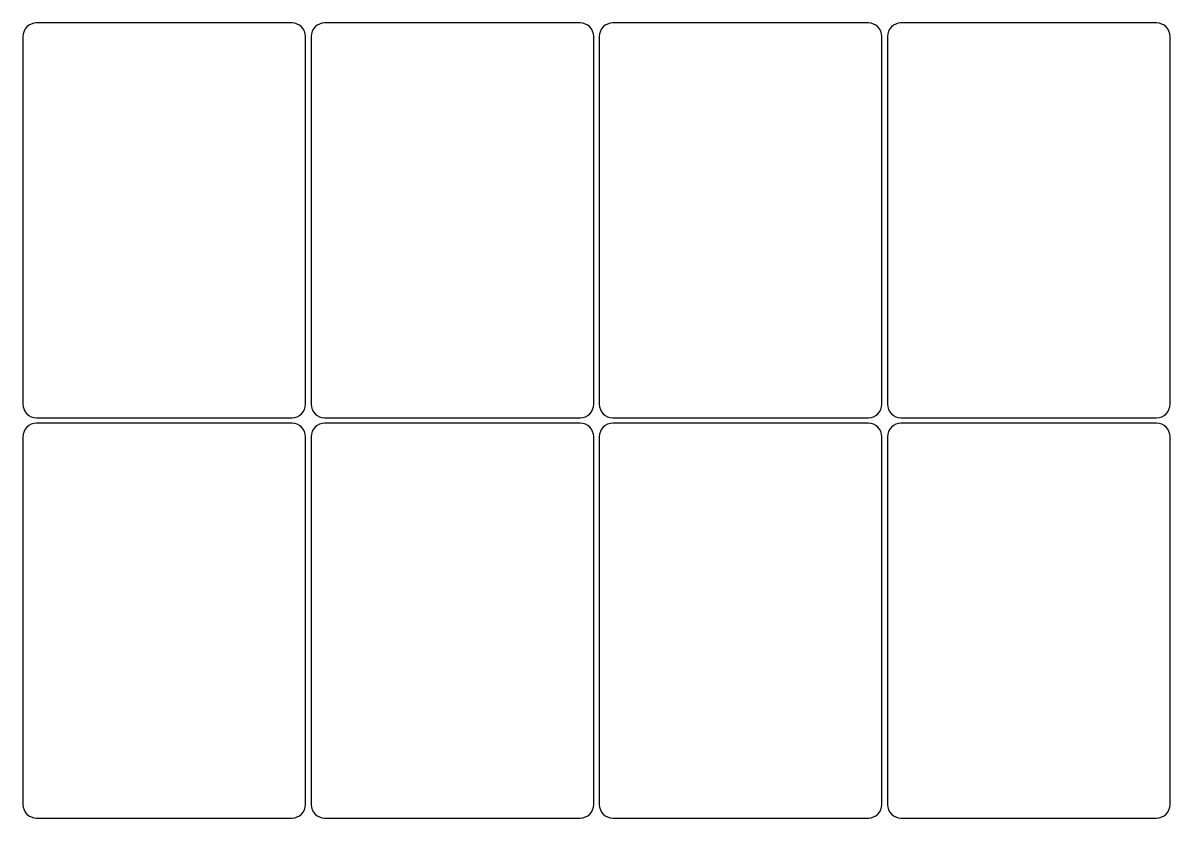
# Model space of a CAD drawing. Header units: millimetres. Extents: x 21 to 276, y -194 to -16.
import ezdxf

# ---------------------------------------------------------------- set-up
doc = ezdxf.new("R2010")
doc.units = ezdxf.units.MM

msp = doc.modelspace()

# ---------------------------------------------------------------- linework, layer by layer
for p, q in [((80.66, -16.43), (23.66, -16.43)), ((144.92, -16.43), (87.92, -16.43)), ((209.18, -16.43), (152.18, -16.43)), ((273.44, -16.43), (216.44, -16.43)), ((20.66, -19.43), (20.66, -101.43)), ((83.66, -101.43), (83.66, -19.43)), ((84.92, -19.43), (84.92, -101.43)), ((147.92, -101.43), (147.92, -19.43)), ((149.18, -19.43), (149.18, -101.43)), ((212.18, -101.43), (212.18, -19.43)), ((213.44, -19.43), (213.44, -101.43)), ((276.44, -101.43), (276.44, -19.43)), ((23.66, -104.43), (80.66, -104.43)), ((87.92, -104.43), (144.92, -104.43)), ((152.18, -104.43), (209.18, -104.43)), ((216.44, -104.43), (273.44, -104.43)), ((80.66, -105.66), (23.66, -105.66)), ((144.92, -105.66), (87.92, -105.66)), ((209.18, -105.66), (152.18, -105.66)), ((273.44, -105.66), (216.44, -105.66)), ((20.66, -108.66), (20.66, -190.66)), ((83.66, -190.66), (83.66, -108.66)), ((84.92, -108.66), (84.92, -190.66)), ((147.92, -190.66), (147.92, -108.66)), ((149.18, -108.66), (149.18, -190.66)), ((212.18, -190.66), (212.18, -108.66)), ((213.44, -108.66), (213.44, -190.66)), ((276.44, -190.66), (276.44, -108.66)), ((23.66, -193.66), (80.66, -193.66)), ((87.92, -193.66), (144.92, -193.66)), ((152.18, -193.66), (209.18, -193.66)), ((216.44, -193.66), (273.44, -193.66))]:
    msp.add_line(p, q)
for centre, start, end in [((23.66, -19.43), 90, 180), ((80.66, -19.43), 0, 90), ((87.92, -19.43), 90, 180), ((144.92, -19.43), 0, 90), ((152.18, -19.43), 90, 180), ((209.18, -19.43), 0, 90), ((216.44, -19.43), 90, 180), ((273.44, -19.43), 0, 90), ((23.66, -101.43), 180, 270), ((80.66, -101.43), 270, 360), ((87.92, -101.43), 180, 270), ((144.92, -101.43), 270, 360), ((152.18, -101.43), 180, 270), ((209.18, -101.43), 270, 360), ((216.44, -101.43), 180, 270), ((273.44, -101.43), 270, 360), ((23.66, -108.66), 90, 180), ((80.66, -108.66), 0, 90), ((87.92, -108.66), 90, 180), ((144.92, -108.66), 0, 90), ((152.18, -108.66), 90, 180), ((209.18, -108.66), 0, 90), ((216.44, -108.66), 90, 180), ((273.44, -108.66), 0, 90), ((23.66, -190.66), 180, 270), ((80.66, -190.66), 270, 360), ((87.92, -190.66), 180, 270), ((144.92, -190.66), 270, 360), ((152.18, -190.66), 180, 270), ((209.18, -190.66), 270, 360), ((216.44, -190.66), 180, 270), ((273.44, -190.66), 270, 360)]:
    msp.add_arc(centre, 3, start, end)

doc.saveas('drawing.dxf')
